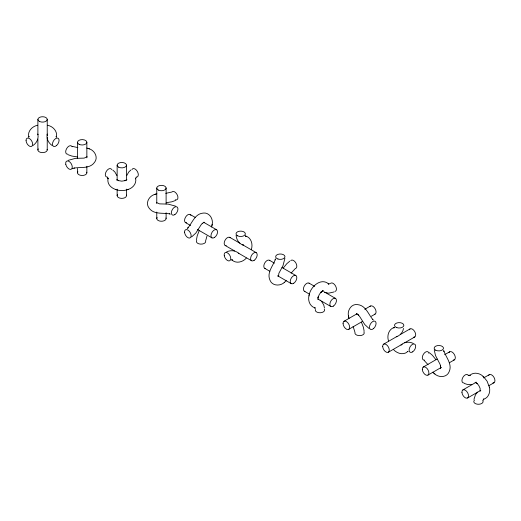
<?xml version="1.0" encoding="UTF-8"?>
<svg xmlns="http://www.w3.org/2000/svg" width="521" height="521" viewBox="0 0 521 521"><rect width="100%" height="100%" fill="white"/><g stroke="black" fill="none" stroke-linecap="round" stroke-linejoin="round"><path stroke-width="0.78" d="M212.112 224.694C213.571 219.159 209.422 212.145 203.177 213.082C194.945 213.786 192.379 222.623 187.84 227.983L188.081 227.762L187.241 228.537M86.825 157.837L87.144 156.73L84.109 158.117L75.506 158.345L68.16 160.351M126.473 180.624L126.857 179.511L124.903 180.715L125.281 180.598L121.81 181.158L118.339 180.598L118.716 180.715L116.763 179.511L117.153 180.624M196.476 239.777L197.185 235.889L199.211 230.647M205.782 240.37L206.961 236.098M284.902 258.396L282.968 265.756L278.859 273.323L278.54 276.644L277.745 275.817M309.044 295.505C307.624 300.402 309.878 306.648 315.212 307.904L314.508 307.423L315.166 308.797M318.142 297.354L318.214 299.647L317.439 298.754M473.941 399.418L475.497 394.638L477.62 392.105M211.604 226.987L211.969 225.463M403.528 328.412C402.915 332.274 400.089 335.732 396.266 336.768L396.937 336.481M211.904 225.834L212.197 224.258M275.44 258.794L275.186 259.907L275.264 259.588C272.887 266.198 266.524 272.841 270.028 280.318C272.327 286.198 280.487 286.283 284.551 282.258M309.246 294.671C310.737 286.517 321.288 277.146 328.914 284.173L328.139 283.815L329.656 283.691M251.324 249.487C253.141 244.349 251.22 237.322 245.371 235.954L246.003 236.482L245.678 235.798M308.96 295.889L309.318 294.358M483.214 400.304L483.866 398.93L483.169 399.418C488.496 398.155 490.749 391.916 489.33 387.018M318.207 297.081L319.308 294.45L321.034 292.19M126.727 175.603L128.726 172.021L130.901 169.989M394.202 327.305L393.876 327.996L394.351 327.416C388.686 329.038 386.719 335.824 388.549 340.995M28.577 136.984L29.007 136.359L28.87 137.166C27.131 131.422 32.25 126.245 37.61 125.248M283.255 268.1L286.778 263.73L289.793 261.171M291.096 273.167L294.958 268.934M136.307 177.576L135.44 178.827L135.512 177.98C137.088 183.223 132.803 188.296 127.853 189.52M440.799 367.761L440.545 368.113L440.577 365.794L440.662 366.159L439.998 364.166L435.484 355.517L434.227 349.904M284.212 282.545L286.276 280.669M246.374 258.064C242.832 262.206 235.785 264.049 231.682 259.673L232.451 259.953L231.695 260.018M480.349 390.698L480.167 391.154L480.095 388.275L478.688 385.345L476.852 383.235L477.138 383.508L475.119 382.414L476.279 382.193M33.051 145.463C36.685 143.001 38.997 138.417 37.805 134.04L37.89 134.77L37.89 119.452M321.236 291.994L323.254 290.907L322.551 290.972M407.669 351.597C403.534 355.556 396.898 353.459 393.498 349.571M191.624 236.931L195.857 233.03L201.093 224.798L202.487 223.229L202.213 223.483L204.252 222.298L203.802 222.311M343.997 321.288L357.204 313.662M364.752 309.305L370.411 306.035M348.712 329.35L362.551 321.359M371.356 316.28L375.133 314.098M383.619 344.166L396.833 336.54M400.603 334.365L410.04 328.914M388.34 352.229L402.179 344.238M404.693 342.785L414.755 336.976M423.247 367.045L437.086 359.054M444.634 354.697L449.662 351.792M427.962 375.107L441.176 367.481M449.349 362.759L454.384 359.855M462.869 389.923L476.083 382.297M483.625 377.94L489.291 374.671M467.591 397.979L480.798 390.359M488.978 385.638L494.006 382.733M407.604 351.623L408.184 351.525M154.62 194.476C149.097 195.981 145.099 203.086 149.032 208.022C153.76 214.802 162.695 212.607 169.605 213.851L169.292 213.76L170.387 214.098M72.217 168.758L74.334 168.003L74.015 168.101C80.924 166.85 89.859 169.045 94.588 162.272C98.528 157.335 94.522 150.23 89 148.726M171.363 192.125L165.763 193.356M175.505 200.481L171.78 201.816L166.232 202.682M334.091 291.942L328.608 293.206L324.681 292.346M226.589 251.904C230.536 249.982 235.661 250.275 238.859 253.493L238.527 253.193M155.362 194.216L156.867 193.773M154.203 194.626L155.707 194.092M401.691 344.518L401.02 345.006C404.211 341.783 409.337 341.489 413.29 343.417M107.319 177.576L108.179 178.827L108.108 177.98C105.828 188.094 119.231 192.549 127.033 189.761M126.727 189.859L128.231 189.403M356.82 313.818L356.371 313.805L358.415 314.997L358.142 314.743L359.529 316.312L364.765 324.544L368.998 328.438M471.798 384.485L467.695 384.544L464.283 383.449M77.857 147.599L72.263 146.368M77.395 156.925L71.839 156.059L68.121 154.724M322.89 290.965L323.215 291.005L322.486 290.881M468.718 375.198L470.235 375.322L469.467 375.687C473.224 371.701 479.756 372.873 483.286 376.546M86.76 148.023L89.417 148.876M47.515 125.248C52.875 126.245 57.987 131.422 56.255 137.166L56.112 136.359L56.542 136.984M115.388 189.403L115.766 189.514M87.912 148.335L88.264 148.465M175.46 206.108L168.12 204.102L159.511 203.874L156.476 202.487L156.795 203.594M190.165 214.502L195.193 217.407M204.004 222.487L216.58 229.754M229.787 237.374L239.855 243.19M242.369 244.642L256.208 252.626M269.416 260.253L274.443 263.157M281.991 267.52L295.83 275.505M309.038 283.131L314.704 286.4M324.134 291.845L335.459 298.383M185.541 222.617L190.575 225.521M197.492 229.514L211.962 237.869M225.17 245.495L234.6 250.94M238.377 253.121L251.584 260.747M264.792 268.374L269.826 271.278M277.999 276L291.213 283.626M304.42 291.246L309.448 294.157M318.259 299.236L330.835 306.498M434.573 373.765C438.643 377.797 446.797 377.705 449.102 371.831C452.606 364.348 446.237 357.706 443.866 351.102L443.938 351.421L443.69 350.301M320.174 300.161L320.754 300.597M429.337 352.678L432.352 355.237L435.875 359.614M424.166 360.441L428.034 364.68M112.718 169.989L114.894 172.021L116.899 175.597M52.074 145.463C48.433 143.001 46.122 138.417 47.313 134.04L47.229 134.874M432.847 372.176L433.98 373.257M433.7 373.016L434.911 374.052M373.388 320.05L372.541 319.269L372.782 319.497C368.249 314.137 365.677 305.299 357.452 304.596C351.206 303.652 347.051 310.666 348.51 316.208M483.911 377.139L487.148 381.3L489.421 387.403M483 376.279L484.146 377.354M242.389 244.375L243.613 245.261C239.224 244.102 236.41 239.81 236.098 235.427M321.665 301.49L323.762 305.013L324.433 307.911M361.418 322.16L363.443 327.396L364.153 331.291M353.108 326.42L354.84 331.884M348.432 315.772L349.018 318.494M348.653 316.97L348.718 317.341M166.108 188.029L166.108 204.004M166.108 212.718L166.108 218.527M156.769 188.081L156.769 202.61M156.769 212.047L156.769 218.586M126.479 165.15L126.479 179.673M126.479 189.116L126.479 195.655M117.14 165.203L117.14 179.732M117.14 189.175L117.14 195.707M86.857 142.272L86.857 156.795M86.857 166.238L86.857 172.777M77.518 142.331L77.518 158.306M77.518 168.472L77.518 172.829M47.229 119.394L47.229 135.369M47.229 137.551L47.229 149.898M37.89 139.061L37.89 149.957M47.124 149.351A4.669 2.696 0 0 1 42.136 152.614A4.669 2.696 0 0 1 38.254 148.889M67.723 154.177A4.669 2.696 -60 0 1 66.662 148.544A4.669 2.696 -60 0 1 72.054 146.766M86.746 172.23A4.669 2.696 0 0 1 81.764 175.486A4.669 2.696 0 0 1 77.876 171.767M131.963 169.592A4.669 2.696 60 0 1 137.375 171.494A4.669 2.696 60 0 1 136.222 177.049M107.404 177.049A4.669 2.696 -60 0 1 106.245 171.494A4.669 2.696 -60 0 1 111.657 169.592M126.375 195.108A4.669 2.696 0 0 1 121.386 198.364A4.669 2.696 0 0 1 117.505 194.639M171.865 192.015A4.669 2.696 60 0 1 177.381 195.121A4.669 2.696 60 0 1 175.277 199.79M165.997 217.986A4.669 2.696 0 0 1 161.015 221.243A4.669 2.696 0 0 1 157.127 217.518M205.626 240.865A4.669 2.696 0 0 1 200.637 244.121A4.669 2.696 0 0 1 196.756 240.396M186.655 222.806A4.669 2.696 -60 0 1 185.496 217.244A4.669 2.696 -60 0 1 190.907 215.349M226.277 245.678A4.669 2.696 -60 0 1 224.903 240.539A4.669 2.696 -60 0 1 230.217 237.726M290.783 260.604A4.669 2.696 60 0 1 295.882 263.007A4.669 2.696 60 0 1 295.309 268.549M265.319 268.549A4.669 2.696 -60 0 1 264.746 263.007A4.669 2.696 -60 0 1 269.845 260.604M324.244 309.031A4.669 2.696 0 0 1 320.363 312.756A4.669 2.696 0 0 1 315.374 309.494M330.366 283.522A4.669 2.696 60 0 1 335.459 285.801A4.669 2.696 60 0 1 334.99 291.421M304.941 291.428A4.669 2.696 -60 0 1 304.368 285.886A4.669 2.696 -60 0 1 309.467 283.483M363.873 331.91A4.669 2.696 0 0 1 359.985 335.628A4.669 2.696 0 0 1 355.003 332.372M369.995 306.4A4.669 2.696 60 0 1 375.081 308.679A4.669 2.696 60 0 1 374.612 314.293M409.324 329.786A4.669 2.696 60 0 1 414.709 331.564A4.669 2.696 60 0 1 413.654 337.198M424.407 360.07A4.669 2.696 -60 0 1 423.488 354.117A4.669 2.696 -60 0 1 428.848 353.225M448.946 352.658A4.669 2.696 60 0 1 454.338 354.436A4.669 2.696 60 0 1 453.277 360.076M463.977 382.955A4.669 2.696 -60 0 1 462.915 377.315A4.669 2.696 -60 0 1 468.307 375.537M482.713 400.493A4.669 2.696 0 0 1 478.949 404.257A4.669 2.696 0 0 1 473.856 401.059M474.13 400.538A4.669 2.696 0 0 1 474.566 400.069M488.574 375.537A4.669 2.696 60 0 1 493.96 377.315A4.669 2.696 60 0 1 492.905 382.955M318.285 296.768L318.057 297.738L318.285 296.768M440.877 367.52L440.584 368.158L440.877 367.52M321.529 291.721L320.799 292.405L321.529 291.721M204.252 222.298L203.555 222.363L204.239 222.356M469.551 375.38L468.822 375.322L469.512 375.387M278.585 276.599L278.247 276.006L278.54 276.644M26.057 140.657A4.669 2.696 60 0 0 31.195 146.525A4.669 2.696 60 0 0 30.804 139.713A4.669 2.696 60 0 0 26.057 140.657M56.594 145.515A4.669 2.696 -60 0 0 58.131 138.267A4.669 2.696 -60 0 0 52.588 143.112A4.669 2.696 -60 0 0 56.594 145.515M39.492 121.452A4.669 2.696 0 0 0 47.144 119.941A4.669 2.696 0 0 0 41.048 116.873A4.669 2.696 0 0 0 39.492 121.452M65.776 164.278A4.669 2.696 60 0 0 71.286 169.234A4.669 2.696 60 0 0 69.866 162.018A4.669 2.696 60 0 0 65.776 164.278M79.114 144.33A4.669 2.696 0 0 0 86.766 142.819A4.669 2.696 0 0 0 80.67 139.752A4.669 2.696 0 0 0 79.114 144.33M118.742 167.208A4.669 2.696 0 0 0 126.395 165.698A4.669 2.696 0 0 0 120.299 162.624A4.669 2.696 0 0 0 118.742 167.208M174.874 214.606A4.669 2.696 -60 0 0 177.387 207.221A4.669 2.696 -60 0 0 171.683 210.966A4.669 2.696 -60 0 0 174.874 214.606M158.364 190.087A4.669 2.696 0 0 0 166.017 188.576A4.669 2.696 0 0 0 159.921 185.502A4.669 2.696 0 0 0 158.364 190.087M184.558 232.171A4.669 2.696 60 0 0 189.696 238.038A4.669 2.696 60 0 0 189.305 231.226A4.669 2.696 60 0 0 184.558 232.171M214.496 237.485A4.669 2.696 -60 0 0 217.01 230.1A4.669 2.696 -60 0 0 211.305 233.844A4.669 2.696 -60 0 0 214.496 237.485M237.615 235.844A4.669 2.696 0 0 0 245.267 234.326A4.669 2.696 0 0 0 239.172 231.259A4.669 2.696 0 0 0 237.615 235.844M224.277 255.791A4.669 2.696 60 0 0 229.787 260.747A4.669 2.696 60 0 0 228.367 253.525A4.669 2.696 60 0 0 224.277 255.791M254.124 260.363A4.669 2.696 -60 0 0 256.638 252.978A4.669 2.696 -60 0 0 250.933 256.723A4.669 2.696 -60 0 0 254.124 260.363M277.934 259.009A4.669 2.696 0 0 0 284.98 256.716A4.669 2.696 0 0 0 278.019 254.339A4.669 2.696 0 0 0 277.934 259.009M293.746 283.242A4.669 2.696 -60 0 0 296.26 275.856A4.669 2.696 -60 0 0 290.555 279.601A4.669 2.696 -60 0 0 293.746 283.242M333.375 306.114A4.669 2.696 -60 0 0 335.889 298.735A4.669 2.696 -60 0 0 330.184 302.48A4.669 2.696 -60 0 0 333.375 306.114M373.596 328.536A4.669 2.696 -60 0 0 375.133 321.288A4.669 2.696 -60 0 0 369.591 326.133A4.669 2.696 -60 0 0 373.596 328.536M343.059 323.678A4.669 2.696 60 0 0 348.197 329.546A4.669 2.696 60 0 0 347.807 322.733A4.669 2.696 60 0 0 343.059 323.678M412.625 351.87A4.669 2.696 -60 0 0 415.139 344.485A4.669 2.696 -60 0 0 409.434 348.23A4.669 2.696 -60 0 0 412.625 351.87M396.813 327.637A4.669 2.696 0 0 0 403.86 325.345A4.669 2.696 0 0 0 396.898 322.968A4.669 2.696 0 0 0 396.813 327.637M382.688 346.556A4.669 2.696 60 0 0 387.826 352.424A4.669 2.696 60 0 0 387.435 345.612A4.669 2.696 60 0 0 382.688 346.556M435.745 350.229A4.669 2.696 0 0 0 443.397 348.718A4.669 2.696 0 0 0 437.301 345.644A4.669 2.696 0 0 0 435.745 350.229M422.31 369.435A4.669 2.696 60 0 0 427.448 375.302A4.669 2.696 60 0 0 427.057 368.49A4.669 2.696 60 0 0 422.31 369.435M461.938 392.313A4.669 2.696 60 0 0 467.077 398.181A4.669 2.696 60 0 0 466.686 391.369A4.669 2.696 60 0 0 461.938 392.313"/></g></svg>
